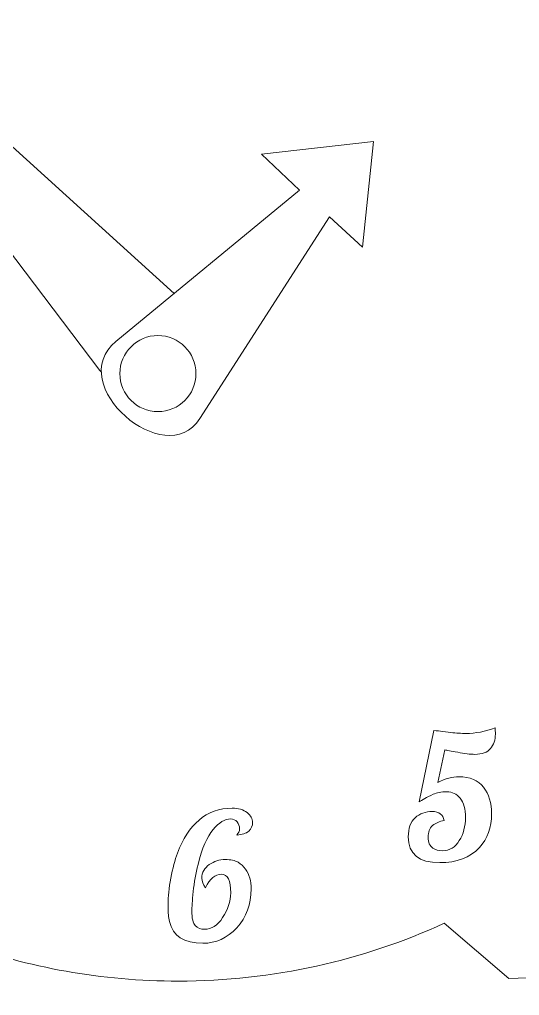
# Model space of a CAD drawing. Header units: centimetres. Extents: x -21.6 to 35.6, y -35.6 to 48.3.
# Drawn here: x -5.962 to -3.991, y 38.817 to 42.664 of the extents above; entities that cross this region are included whole.
import ezdxf

# ---------------------------------------------------------------- set-up
doc = ezdxf.new("R2010")
doc.units = ezdxf.units.CM
doc.header["$MEASUREMENT"] = 0
doc.layers.add('layer 1', color=7, linetype='Continuous')

msp = doc.modelspace()

# ---------------------------------------------------------------- linework, layer by layer
at = {"layer": 'layer 1', "color": 250, "lineweight": 9}
for points, knots in [([(-4.2878, 39.10147), (-4.60634, 38.95511), (-4.9615, 38.8734), (-5.33601, 38.8734), (-5.33601, 38.8734), (-5.63822, 38.8734), (-5.92784, 38.92662), (-6.19579, 39.02407), (-6.19579, 39.02407), (-6.19579, 39.02407), (-6.44726, 38.81673), (-6.44726, 38.81673), (-6.44726, 38.81673), (-6.44726, 38.81673), (-7.10286, 38.85142), (-7.10286, 38.85142), (-7.10286, 38.85142), (-7.10286, 38.85142), (-6.80204, 39.3451), (-6.80204, 39.3451), (-6.80204, 39.3451), (-7.42102, 39.79171), (-7.8231, 40.51387), (-7.8231, 41.32874), (-7.8231, 41.32874), (-7.8231, 41.88885), (-7.63312, 42.40516), (-7.31332, 42.81828), (-7.31332, 42.81828), (-7.63231, 42.7815), (-7.87423, 42.86239), (-7.90185, 43.05993), (-7.90185, 43.05993), (-7.93377, 43.2883), (-7.92235, 43.6366), (-7.70897, 43.87739), (-7.70897, 43.87739), (-7.82186, 43.88203), (-7.91201, 43.97731), (-7.91201, 44.09417), (-7.91201, 44.09417), (-7.91201, 44.21399), (-7.81724, 44.31113), (-7.70034, 44.31113), (-7.70034, 44.31113), (-7.58344, 44.31113), (-7.48867, 44.21399), (-7.48867, 44.09417), (-7.48867, 44.09417), (-7.48867, 44.07607), (-7.49084, 44.05848), (-7.49491, 44.04167), (-7.49491, 44.04167), (-7.24798, 44.17081), (-6.93498, 44.206), (-6.71491, 44.13278), (-6.71491, 44.13278), (-6.6961, 44.31031), (-6.66039, 44.46021), (-6.57004, 44.52914), (-6.57004, 44.52914), (-5.9595, 44.79169), (-4.91823, 44.77276), (-4.38948, 44.55295), (-4.38948, 44.55295), (-4.29169, 44.44989), (-4.24319, 44.32769), (-4.21613, 44.19809), (-4.21613, 44.19809), (-4.00068, 44.25974), (-3.70504, 44.28857), (-3.45952, 44.14723), (-3.45952, 44.14723), (-3.47771, 44.25875), (-3.40254, 44.36624), (-3.28807, 44.38977), (-3.28807, 44.38977), (-3.17071, 44.4139), (-3.05647, 44.34064), (-3.03293, 44.22613), (-3.03293, 44.22613), (-3.00938, 44.11163), (-3.08545, 43.99924), (-3.20281, 43.97511), (-3.20281, 43.97511), (-3.22054, 43.97146), (-3.23821, 43.97004), (-3.2555, 43.97065), (-3.2555, 43.97065), (-2.98279, 43.63661), (-2.89858, 43.10232), (-3.17406, 42.934), (-3.17406, 42.934), (-3.23774, 42.89509), (-3.31188, 42.87095), (-3.39166, 42.85992), (-3.39166, 42.85992), (-3.05199, 42.4401), (-2.84892, 41.90783), (-2.84892, 41.32874), (-2.84892, 41.32874), (-2.84892, 40.58334), (-3.18539, 39.91551), (-3.71653, 39.46522), (-3.71653, 39.46522), (-3.71653, 39.46522), (-3.37747, 38.90743), (-3.37747, 38.90743), (-3.37747, 38.90743), (-3.37747, 38.90743), (-4.03358, 38.88426), (-4.03358, 38.88426), (-4.03358, 38.88426), (-4.03358, 38.88426), (-4.2878, 39.10147), (-4.2878, 39.10147)], [0, 0, 0, 0, 0.0333333, 0.0333333, 0.0333333, 0.0333333, 0.0666667, 0.0666667, 0.0666667, 0.0666667, 0.1, 0.1, 0.1, 0.1, 0.1333333, 0.1333333, 0.1333333, 0.1333333, 0.1666667, 0.1666667, 0.1666667, 0.1666667, 0.2, 0.2, 0.2, 0.2, 0.2333333, 0.2333333, 0.2333333, 0.2333333, 0.2666667, 0.2666667, 0.2666667, 0.2666667, 0.3, 0.3, 0.3, 0.3, 0.3333333, 0.3333333, 0.3333333, 0.3333333, 0.3666667, 0.3666667, 0.3666667, 0.3666667, 0.4, 0.4, 0.4, 0.4, 0.4333333, 0.4333333, 0.4333333, 0.4333333, 0.4666667, 0.4666667, 0.4666667, 0.4666667, 0.5, 0.5, 0.5, 0.5, 0.5333333, 0.5333333, 0.5333333, 0.5333333, 0.5666667, 0.5666667, 0.5666667, 0.5666667, 0.6, 0.6, 0.6, 0.6, 0.6333333, 0.6333333, 0.6333333, 0.6333333, 0.6666667, 0.6666667, 0.6666667, 0.6666667, 0.7, 0.7, 0.7, 0.7, 0.7333333, 0.7333333, 0.7333333, 0.7333333, 0.7666667, 0.7666667, 0.7666667, 0.7666667, 0.8, 0.8, 0.8, 0.8, 0.8333333, 0.8333333, 0.8333333, 0.8333333, 0.8666667, 0.8666667, 0.8666667, 0.8666667, 0.9, 0.9, 0.9, 0.9, 0.9333333, 0.9333333, 0.9333333, 0.9333333, 1, 1, 1, 1]), ([(-5.64008, 41.27548), (-5.64258, 41.277), (-5.64465, 41.27878), (-5.6462, 41.28082), (-5.6462, 41.28082), (-5.6462, 41.28082), (-6.42034, 42.30071), (-6.42034, 42.30071), (-6.42034, 42.30071), (-6.42034, 42.30071), (-6.51007, 42.20878), (-6.51007, 42.20878), (-6.51007, 42.20878), (-6.51007, 42.20878), (-6.58951, 42.5947), (-6.58951, 42.5947), (-6.58951, 42.5947), (-6.58951, 42.5947), (-6.20195, 42.52575), (-6.20195, 42.52575), (-6.20195, 42.52575), (-6.20195, 42.52575), (-6.29167, 42.4338), (-6.29167, 42.4338), (-6.29167, 42.4338), (-6.29167, 42.4338), (-5.35281, 41.5837), (-5.35281, 41.5837)], [0, 0, 0, 0, 0.125, 0.125, 0.125, 0.125, 0.25, 0.25, 0.25, 0.25, 0.375, 0.375, 0.375, 0.375, 0.5, 0.5, 0.5, 0.5, 0.625, 0.625, 0.625, 0.625, 0.75, 0.75, 0.75, 0.75, 1, 1, 1, 1]), ([(-5.582, 41.39475), (-5.582, 41.39475), (-4.85822, 41.99145), (-4.85822, 41.99145), (-4.85822, 41.99145), (-4.85822, 41.99145), (-5.00822, 42.13337), (-5.00822, 42.13337), (-5.00822, 42.13337), (-5.00822, 42.13337), (-4.56648, 42.18234), (-4.56648, 42.18234), (-4.56648, 42.18234), (-4.56648, 42.18234), (-4.60984, 41.76707), (-4.60984, 41.76707), (-4.60984, 41.76707), (-4.60984, 41.76707), (-4.7407, 41.88663), (-4.7407, 41.88663), (-4.7407, 41.88663), (-4.7407, 41.88663), (-5.25146, 41.09068), (-5.25146, 41.09068), (-5.25146, 41.09068), (-5.3866, 40.88008), (-5.78905, 41.22405), (-5.582, 41.39475)], [0, 0, 0, 0, 0.125, 0.125, 0.125, 0.125, 0.25, 0.25, 0.25, 0.25, 0.375, 0.375, 0.375, 0.375, 0.5, 0.5, 0.5, 0.5, 0.625, 0.625, 0.625, 0.625, 0.75, 0.75, 0.75, 0.75, 1, 1, 1, 1]), ([(-5.41673, 41.41812), (-5.49956, 41.41812), (-5.56671, 41.35096), (-5.56671, 41.26812), (-5.56671, 41.26812), (-5.56672, 41.18528), (-5.49956, 41.11812), (-5.41673, 41.11812), (-5.41673, 41.11812), (-5.33389, 41.11812), (-5.26674, 41.18528), (-5.26674, 41.26812), (-5.26674, 41.26812), (-5.26673, 41.35096), (-5.33389, 41.41812), (-5.41673, 41.41812)], [0, 0, 0, 0, 0.2, 0.2, 0.2, 0.2, 0.4, 0.4, 0.4, 0.4, 0.6, 0.6, 0.6, 0.6, 1, 1, 1, 1]), ([(-5.41673, 41.41812), (-5.49956, 41.41812), (-5.56671, 41.35096), (-5.56671, 41.26812), (-5.56671, 41.26812), (-5.56672, 41.18528), (-5.49956, 41.11812), (-5.41673, 41.11812), (-5.41673, 41.11812), (-5.33389, 41.11812), (-5.26674, 41.18528), (-5.26674, 41.26812), (-5.26674, 41.26812), (-5.26673, 41.35096), (-5.33389, 41.41812), (-5.41673, 41.41812)], [0, 0, 0, 0, 0.2, 0.2, 0.2, 0.2, 0.4, 0.4, 0.4, 0.4, 0.6, 0.6, 0.6, 0.6, 1, 1, 1, 1]), ([(-5.41673, 41.41812), (-5.49956, 41.41812), (-5.56671, 41.35096), (-5.56671, 41.26812), (-5.56671, 41.26812), (-5.56672, 41.18528), (-5.49956, 41.11812), (-5.41673, 41.11812), (-5.41673, 41.11812), (-5.33389, 41.11812), (-5.26674, 41.18528), (-5.26674, 41.26812), (-5.26674, 41.26812), (-5.26673, 41.35096), (-5.33389, 41.41812), (-5.41673, 41.41812)], [0, 0, 0, 0, 0.2, 0.2, 0.2, 0.2, 0.4, 0.4, 0.4, 0.4, 0.6, 0.6, 0.6, 0.6, 1, 1, 1, 1]), ([(-5.41673, 41.41812), (-5.49956, 41.41812), (-5.56671, 41.35096), (-5.56671, 41.26812), (-5.56671, 41.26812), (-5.56672, 41.18528), (-5.49956, 41.11812), (-5.41673, 41.11812), (-5.41673, 41.11812), (-5.33389, 41.11812), (-5.26674, 41.18528), (-5.26674, 41.26812), (-5.26674, 41.26812), (-5.26673, 41.35096), (-5.33389, 41.41812), (-5.41673, 41.41812)], [0, 0, 0, 0, 0.2, 0.2, 0.2, 0.2, 0.4, 0.4, 0.4, 0.4, 0.6, 0.6, 0.6, 0.6, 1, 1, 1, 1]), ([(-5.41673, 41.41812), (-5.49956, 41.41812), (-5.56671, 41.35096), (-5.56671, 41.26812), (-5.56671, 41.26812), (-5.56672, 41.18528), (-5.49956, 41.11812), (-5.41673, 41.11812), (-5.41673, 41.11812), (-5.33389, 41.11812), (-5.26674, 41.18528), (-5.26674, 41.26812), (-5.26674, 41.26812), (-5.26673, 41.35096), (-5.33389, 41.41812), (-5.41673, 41.41812)], [0, 0, 0, 0, 0.2, 0.2, 0.2, 0.2, 0.4, 0.4, 0.4, 0.4, 0.6, 0.6, 0.6, 0.6, 1, 1, 1, 1]), ([(-5.41673, 41.41812), (-5.49956, 41.41812), (-5.56671, 41.35096), (-5.56671, 41.26812), (-5.56671, 41.26812), (-5.56672, 41.18528), (-5.49956, 41.11812), (-5.41673, 41.11812), (-5.41673, 41.11812), (-5.33389, 41.11812), (-5.26674, 41.18528), (-5.26674, 41.26812), (-5.26674, 41.26812), (-5.26673, 41.35096), (-5.33389, 41.41812), (-5.41673, 41.41812)], [0, 0, 0, 0, 0.2, 0.2, 0.2, 0.2, 0.4, 0.4, 0.4, 0.4, 0.6, 0.6, 0.6, 0.6, 1, 1, 1, 1]), ([(-5.41673, 41.41812), (-5.49956, 41.41812), (-5.56671, 41.35096), (-5.56671, 41.26812), (-5.56671, 41.26812), (-5.56672, 41.18528), (-5.49956, 41.11812), (-5.41673, 41.11812), (-5.41673, 41.11812), (-5.33389, 41.11812), (-5.26674, 41.18528), (-5.26674, 41.26812), (-5.26674, 41.26812), (-5.26673, 41.35096), (-5.33389, 41.41812), (-5.41673, 41.41812)], [0, 0, 0, 0, 0.2, 0.2, 0.2, 0.2, 0.4, 0.4, 0.4, 0.4, 0.6, 0.6, 0.6, 0.6, 1, 1, 1, 1]), ([(-5.41673, 41.41812), (-5.49956, 41.41812), (-5.56671, 41.35096), (-5.56671, 41.26812), (-5.56671, 41.26812), (-5.56672, 41.18528), (-5.49956, 41.11812), (-5.41673, 41.11812), (-5.41673, 41.11812), (-5.33389, 41.11812), (-5.26674, 41.18528), (-5.26674, 41.26812), (-5.26674, 41.26812), (-5.26673, 41.35096), (-5.33389, 41.41812), (-5.41673, 41.41812)], [0, 0, 0, 0, 0.2, 0.2, 0.2, 0.2, 0.4, 0.4, 0.4, 0.4, 0.6, 0.6, 0.6, 0.6, 1, 1, 1, 1]), ([(-5.41673, 41.41812), (-5.49956, 41.41812), (-5.56671, 41.35096), (-5.56671, 41.26812), (-5.56671, 41.26812), (-5.56672, 41.18528), (-5.49956, 41.11812), (-5.41673, 41.11812), (-5.41673, 41.11812), (-5.33389, 41.11812), (-5.26674, 41.18528), (-5.26674, 41.26812), (-5.26674, 41.26812), (-5.26673, 41.35096), (-5.33389, 41.41812), (-5.41673, 41.41812)], [0, 0, 0, 0, 0.2, 0.2, 0.2, 0.2, 0.4, 0.4, 0.4, 0.4, 0.6, 0.6, 0.6, 0.6, 1, 1, 1, 1]), ([(-5.41673, 41.41812), (-5.49956, 41.41812), (-5.56671, 41.35096), (-5.56671, 41.26812), (-5.56671, 41.26812), (-5.56672, 41.18528), (-5.49956, 41.11812), (-5.41673, 41.11812), (-5.41673, 41.11812), (-5.33389, 41.11812), (-5.26674, 41.18528), (-5.26674, 41.26812), (-5.26674, 41.26812), (-5.26673, 41.35096), (-5.33389, 41.41812), (-5.41673, 41.41812)], [0, 0, 0, 0, 0.2, 0.2, 0.2, 0.2, 0.4, 0.4, 0.4, 0.4, 0.6, 0.6, 0.6, 0.6, 1, 1, 1, 1]), ([(-5.41673, 41.41812), (-5.49956, 41.41812), (-5.56671, 41.35096), (-5.56671, 41.26812), (-5.56671, 41.26812), (-5.56672, 41.18528), (-5.49956, 41.11812), (-5.41673, 41.11812), (-5.41673, 41.11812), (-5.33389, 41.11812), (-5.26674, 41.18528), (-5.26674, 41.26812), (-5.26674, 41.26812), (-5.26673, 41.35096), (-5.33389, 41.41812), (-5.41673, 41.41812)], [0, 0, 0, 0, 0.2, 0.2, 0.2, 0.2, 0.4, 0.4, 0.4, 0.4, 0.6, 0.6, 0.6, 0.6, 1, 1, 1, 1]), ([(-5.41673, 41.41812), (-5.49956, 41.41812), (-5.56671, 41.35096), (-5.56671, 41.26812), (-5.56671, 41.26812), (-5.56672, 41.18528), (-5.49956, 41.11812), (-5.41673, 41.11812), (-5.41673, 41.11812), (-5.33389, 41.11812), (-5.26674, 41.18528), (-5.26674, 41.26812), (-5.26674, 41.26812), (-5.26673, 41.35096), (-5.33389, 41.41812), (-5.41673, 41.41812)], [0, 0, 0, 0, 0.2, 0.2, 0.2, 0.2, 0.4, 0.4, 0.4, 0.4, 0.6, 0.6, 0.6, 0.6, 1, 1, 1, 1]), ([(-5.41673, 41.41812), (-5.49956, 41.41812), (-5.56671, 41.35096), (-5.56671, 41.26812), (-5.56671, 41.26812), (-5.56672, 41.18528), (-5.49956, 41.11812), (-5.41673, 41.11812), (-5.41673, 41.11812), (-5.33389, 41.11812), (-5.26674, 41.18528), (-5.26674, 41.26812), (-5.26674, 41.26812), (-5.26673, 41.35096), (-5.33389, 41.41812), (-5.41673, 41.41812)], [0, 0, 0, 0, 0.2, 0.2, 0.2, 0.2, 0.4, 0.4, 0.4, 0.4, 0.6, 0.6, 0.6, 0.6, 1, 1, 1, 1]), ([(-5.41673, 41.41812), (-5.49956, 41.41812), (-5.56671, 41.35096), (-5.56671, 41.26812), (-5.56671, 41.26812), (-5.56672, 41.18528), (-5.49956, 41.11812), (-5.41673, 41.11812), (-5.41673, 41.11812), (-5.33389, 41.11812), (-5.26674, 41.18528), (-5.26674, 41.26812), (-5.26674, 41.26812), (-5.26673, 41.35096), (-5.33389, 41.41812), (-5.41673, 41.41812)], [0, 0, 0, 0, 0.2, 0.2, 0.2, 0.2, 0.4, 0.4, 0.4, 0.4, 0.6, 0.6, 0.6, 0.6, 1, 1, 1, 1]), ([(-5.41673, 41.41812), (-5.49956, 41.41812), (-5.56671, 41.35096), (-5.56671, 41.26812), (-5.56671, 41.26812), (-5.56672, 41.18528), (-5.49956, 41.11812), (-5.41673, 41.11812), (-5.41673, 41.11812), (-5.33389, 41.11812), (-5.26674, 41.18528), (-5.26674, 41.26812), (-5.26674, 41.26812), (-5.26673, 41.35096), (-5.33389, 41.41812), (-5.41673, 41.41812)], [0, 0, 0, 0, 0.2, 0.2, 0.2, 0.2, 0.4, 0.4, 0.4, 0.4, 0.6, 0.6, 0.6, 0.6, 1, 1, 1, 1]), ([(-5.41673, 41.41812), (-5.49956, 41.41812), (-5.56671, 41.35096), (-5.56671, 41.26812), (-5.56671, 41.26812), (-5.56672, 41.18528), (-5.49956, 41.11812), (-5.41673, 41.11812), (-5.41673, 41.11812), (-5.33389, 41.11812), (-5.26674, 41.18528), (-5.26674, 41.26812), (-5.26674, 41.26812), (-5.26673, 41.35096), (-5.33389, 41.41812), (-5.41673, 41.41812)], [0, 0, 0, 0, 0.2, 0.2, 0.2, 0.2, 0.4, 0.4, 0.4, 0.4, 0.6, 0.6, 0.6, 0.6, 1, 1, 1, 1]), ([(-5.41673, 41.41812), (-5.49956, 41.41812), (-5.56671, 41.35096), (-5.56671, 41.26812), (-5.56671, 41.26812), (-5.56672, 41.18528), (-5.49956, 41.11812), (-5.41673, 41.11812), (-5.41673, 41.11812), (-5.33389, 41.11812), (-5.26674, 41.18528), (-5.26674, 41.26812), (-5.26674, 41.26812), (-5.26673, 41.35096), (-5.33389, 41.41812), (-5.41673, 41.41812)], [0, 0, 0, 0, 0.2, 0.2, 0.2, 0.2, 0.4, 0.4, 0.4, 0.4, 0.6, 0.6, 0.6, 0.6, 1, 1, 1, 1]), ([(-5.41673, 41.41812), (-5.49956, 41.41812), (-5.56671, 41.35096), (-5.56671, 41.26812), (-5.56671, 41.26812), (-5.56672, 41.18528), (-5.49956, 41.11812), (-5.41673, 41.11812), (-5.41673, 41.11812), (-5.33389, 41.11812), (-5.26674, 41.18528), (-5.26674, 41.26812), (-5.26674, 41.26812), (-5.26673, 41.35096), (-5.33389, 41.41812), (-5.41673, 41.41812)], [0, 0, 0, 0, 0.2, 0.2, 0.2, 0.2, 0.4, 0.4, 0.4, 0.4, 0.6, 0.6, 0.6, 0.6, 1, 1, 1, 1]), ([(-5.41673, 41.41812), (-5.49956, 41.41812), (-5.56671, 41.35096), (-5.56671, 41.26812), (-5.56671, 41.26812), (-5.56672, 41.18528), (-5.49956, 41.11812), (-5.41673, 41.11812), (-5.41673, 41.11812), (-5.33389, 41.11812), (-5.26674, 41.18528), (-5.26674, 41.26812), (-5.26674, 41.26812), (-5.26673, 41.35096), (-5.33389, 41.41812), (-5.41673, 41.41812)], [0, 0, 0, 0, 0.2, 0.2, 0.2, 0.2, 0.4, 0.4, 0.4, 0.4, 0.6, 0.6, 0.6, 0.6, 1, 1, 1, 1]), ([(-5.41673, 41.41812), (-5.49956, 41.41812), (-5.56671, 41.35096), (-5.56671, 41.26812), (-5.56671, 41.26812), (-5.56672, 41.18528), (-5.49956, 41.11812), (-5.41673, 41.11812), (-5.41673, 41.11812), (-5.33389, 41.11812), (-5.26674, 41.18528), (-5.26674, 41.26812), (-5.26674, 41.26812), (-5.26673, 41.35096), (-5.33389, 41.41812), (-5.41673, 41.41812)], [0, 0, 0, 0, 0.2, 0.2, 0.2, 0.2, 0.4, 0.4, 0.4, 0.4, 0.6, 0.6, 0.6, 0.6, 1, 1, 1, 1]), ([(-5.41673, 41.41812), (-5.49956, 41.41812), (-5.56671, 41.35096), (-5.56671, 41.26812), (-5.56671, 41.26812), (-5.56672, 41.18528), (-5.49956, 41.11812), (-5.41673, 41.11812), (-5.41673, 41.11812), (-5.33389, 41.11812), (-5.26674, 41.18528), (-5.26674, 41.26812), (-5.26674, 41.26812), (-5.26673, 41.35096), (-5.33389, 41.41812), (-5.41673, 41.41812)], [0, 0, 0, 0, 0.2, 0.2, 0.2, 0.2, 0.4, 0.4, 0.4, 0.4, 0.6, 0.6, 0.6, 0.6, 1, 1, 1, 1]), ([(-4.30552, 39.34033), (-4.3883, 39.34033), (-4.42958, 39.3742), (-4.42958, 39.44193), (-4.42958, 39.44193), (-4.42958, 39.47568), (-4.42052, 39.50073), (-4.40241, 39.51719), (-4.40241, 39.51719), (-4.38419, 39.53365), (-4.36185, 39.54188), (-4.33503, 39.54188), (-4.33503, 39.54188), (-4.30822, 39.54188), (-4.29258, 39.52989), (-4.288, 39.50602), (-4.288, 39.50602), (-4.30634, 39.50343), (-4.32151, 39.49696), (-4.33351, 39.48638), (-4.33351, 39.48638), (-4.34538, 39.4758), (-4.35138, 39.46051), (-4.35138, 39.4404), (-4.35138, 39.4404), (-4.35138, 39.42029), (-4.34491, 39.40595), (-4.33209, 39.39748), (-4.33209, 39.39748), (-4.32245, 39.39078), (-4.30999, 39.38748), (-4.29458, 39.38748), (-4.29458, 39.38748), (-4.26648, 39.38748), (-4.24437, 39.40066), (-4.22826, 39.42711), (-4.22826, 39.42711), (-4.21203, 39.45357), (-4.20392, 39.48368), (-4.20392, 39.51754), (-4.20392, 39.51754), (-4.20392, 39.55141), (-4.21086, 39.57693), (-4.22461, 39.59398), (-4.22461, 39.59398), (-4.23837, 39.61115), (-4.25613, 39.61973), (-4.27788, 39.61973), (-4.27788, 39.61973), (-4.29952, 39.61973), (-4.31739, 39.61632), (-4.33139, 39.60974), (-4.33139, 39.60974), (-4.35738, 39.59704), (-4.37572, 39.58716), (-4.38654, 39.5801), (-4.38654, 39.5801), (-4.38654, 39.5801), (-4.32868, 39.8615), (-4.32868, 39.8615), (-4.32868, 39.8615), (-4.31622, 39.86021), (-4.30458, 39.8588), (-4.29352, 39.85739), (-4.29352, 39.85739), (-4.29352, 39.85739), (-4.26142, 39.85362), (-4.26142, 39.85362), (-4.26142, 39.85362), (-4.2399, 39.85092), (-4.22003, 39.84951), (-4.20192, 39.84951), (-4.20192, 39.84951), (-4.16417, 39.84951), (-4.12607, 39.85703), (-4.0875, 39.8722), (-4.0875, 39.8722), (-4.08656, 39.86491), (-4.08609, 39.85633), (-4.08609, 39.84669), (-4.08609, 39.84669), (-4.08609, 39.82423), (-4.09244, 39.80529), (-4.10526, 39.79001), (-4.10526, 39.79001), (-4.11796, 39.77484), (-4.13865, 39.76719), (-4.16711, 39.76719), (-4.16711, 39.76719), (-4.18546, 39.76719), (-4.20792, 39.7699), (-4.23461, 39.77519), (-4.23461, 39.77519), (-4.2613, 39.7806), (-4.278, 39.78377), (-4.28494, 39.78472), (-4.28494, 39.78472), (-4.28494, 39.78472), (-4.31316, 39.65689), (-4.31316, 39.65689), (-4.31316, 39.65689), (-4.28282, 39.67159), (-4.25519, 39.679), (-4.23014, 39.679), (-4.23014, 39.679), (-4.18628, 39.679), (-4.15371, 39.665), (-4.13266, 39.63725), (-4.13266, 39.63725), (-4.11149, 39.6095), (-4.10091, 39.57469), (-4.10091, 39.53283), (-4.10091, 39.53283), (-4.10091, 39.47909), (-4.11702, 39.43476), (-4.14912, 39.39995), (-4.14912, 39.39995), (-4.18593, 39.3602), (-4.23802, 39.34033), (-4.30552, 39.34033)], [0, 0, 0, 0, 0.0322581, 0.0322581, 0.0322581, 0.0322581, 0.0645161, 0.0645161, 0.0645161, 0.0645161, 0.0967742, 0.0967742, 0.0967742, 0.0967742, 0.1290323, 0.1290323, 0.1290323, 0.1290323, 0.1612903, 0.1612903, 0.1612903, 0.1612903, 0.1935484, 0.1935484, 0.1935484, 0.1935484, 0.2258065, 0.2258065, 0.2258065, 0.2258065, 0.2580645, 0.2580645, 0.2580645, 0.2580645, 0.2903226, 0.2903226, 0.2903226, 0.2903226, 0.3225806, 0.3225806, 0.3225806, 0.3225806, 0.3548387, 0.3548387, 0.3548387, 0.3548387, 0.3870968, 0.3870968, 0.3870968, 0.3870968, 0.4193548, 0.4193548, 0.4193548, 0.4193548, 0.4516129, 0.4516129, 0.4516129, 0.4516129, 0.483871, 0.483871, 0.483871, 0.483871, 0.516129, 0.516129, 0.516129, 0.516129, 0.5483871, 0.5483871, 0.5483871, 0.5483871, 0.5806452, 0.5806452, 0.5806452, 0.5806452, 0.6129032, 0.6129032, 0.6129032, 0.6129032, 0.6451613, 0.6451613, 0.6451613, 0.6451613, 0.6774194, 0.6774194, 0.6774194, 0.6774194, 0.7096774, 0.7096774, 0.7096774, 0.7096774, 0.7419355, 0.7419355, 0.7419355, 0.7419355, 0.7741935, 0.7741935, 0.7741935, 0.7741935, 0.8064516, 0.8064516, 0.8064516, 0.8064516, 0.8387097, 0.8387097, 0.8387097, 0.8387097, 0.8709677, 0.8709677, 0.8709677, 0.8709677, 0.9032258, 0.9032258, 0.9032258, 0.9032258, 0.9354839, 0.9354839, 0.9354839, 0.9354839, 1, 1, 1, 1]), ([(-5.22929, 39.24117), (-5.2387, 39.2547), (-5.24352, 39.26751), (-5.24352, 39.27939), (-5.24352, 39.27939), (-5.24352, 39.3015), (-5.23376, 39.31914), (-5.21412, 39.33243), (-5.21412, 39.33243), (-5.1946, 39.34583), (-5.1739, 39.35242), (-5.1518, 39.35242), (-5.1518, 39.35242), (-5.12981, 39.35242), (-5.11276, 39.34901), (-5.10064, 39.34195), (-5.10064, 39.34195), (-5.08865, 39.3349), (-5.07877, 39.32596), (-5.07125, 39.3149), (-5.07125, 39.3149), (-5.05631, 39.29374), (-5.04879, 39.26775), (-5.04879, 39.2367), (-5.04879, 39.2367), (-5.04879, 39.17579), (-5.06772, 39.12487), (-5.1057, 39.08395), (-5.1057, 39.08395), (-5.14357, 39.04291), (-5.18813, 39.02245), (-5.23929, 39.02245), (-5.23929, 39.02245), (-5.31419, 39.02245), (-5.35806, 39.05114), (-5.37087, 39.10853), (-5.37087, 39.10853), (-5.37487, 39.12534), (-5.37675, 39.1431), (-5.37675, 39.16192), (-5.37675, 39.16192), (-5.37675, 39.16192), (-5.37675, 39.17473), (-5.37675, 39.17473), (-5.37675, 39.17473), (-5.37675, 39.20613), (-5.37311, 39.24106), (-5.36582, 39.27939), (-5.36582, 39.27939), (-5.35841, 39.31773), (-5.34982, 39.35065), (-5.33995, 39.37793), (-5.33995, 39.37793), (-5.31925, 39.43356), (-5.29079, 39.47695), (-5.25446, 39.50823), (-5.25446, 39.50823), (-5.21824, 39.53939), (-5.17473, 39.55503), (-5.12428, 39.55503), (-5.12428, 39.55503), (-5.09947, 39.55503), (-5.07971, 39.54915), (-5.06513, 39.53751), (-5.06513, 39.53751), (-5.05055, 39.52575), (-5.04326, 39.51305), (-5.04326, 39.49941), (-5.04326, 39.49941), (-5.04326, 39.48577), (-5.04832, 39.47424), (-5.05843, 39.46472), (-5.05843, 39.46472), (-5.06854, 39.45531), (-5.08442, 39.45014), (-5.10605, 39.44931), (-5.10605, 39.44931), (-5.09841, 39.45637), (-5.09465, 39.46472), (-5.09465, 39.47424), (-5.09465, 39.47424), (-5.09465, 39.48377), (-5.09794, 39.49259), (-5.10464, 39.50058), (-5.10464, 39.50058), (-5.11123, 39.50858), (-5.11969, 39.5127), (-5.12981, 39.5127), (-5.12981, 39.5127), (-5.15274, 39.5127), (-5.1759, 39.4987), (-5.19931, 39.47083), (-5.19931, 39.47083), (-5.22282, 39.44285), (-5.24258, 39.39675), (-5.25857, 39.33243), (-5.25857, 39.33243), (-5.26739, 39.29821), (-5.27362, 39.26281), (-5.27739, 39.22624), (-5.27739, 39.22624), (-5.28115, 39.18955), (-5.28303, 39.16415), (-5.28303, 39.14992), (-5.28303, 39.14992), (-5.28303, 39.12099), (-5.27845, 39.10171), (-5.26927, 39.09207), (-5.26927, 39.09207), (-5.2601, 39.08242), (-5.24787, 39.0776), (-5.23247, 39.0776), (-5.23247, 39.0776), (-5.2053, 39.0776), (-5.18167, 39.09289), (-5.16144, 39.1237), (-5.16144, 39.1237), (-5.14039, 39.15498), (-5.12981, 39.18732), (-5.12981, 39.22083), (-5.12981, 39.22083), (-5.12981, 39.26998), (-5.14204, 39.29456), (-5.16661, 39.29456), (-5.16661, 39.29456), (-5.19119, 39.29456), (-5.21212, 39.2768), (-5.22929, 39.24117)], [0, 0, 0, 0, 0.030303, 0.030303, 0.030303, 0.030303, 0.0606061, 0.0606061, 0.0606061, 0.0606061, 0.0909091, 0.0909091, 0.0909091, 0.0909091, 0.1212121, 0.1212121, 0.1212121, 0.1212121, 0.1515152, 0.1515152, 0.1515152, 0.1515152, 0.1818182, 0.1818182, 0.1818182, 0.1818182, 0.2121212, 0.2121212, 0.2121212, 0.2121212, 0.2424242, 0.2424242, 0.2424242, 0.2424242, 0.2727273, 0.2727273, 0.2727273, 0.2727273, 0.3030303, 0.3030303, 0.3030303, 0.3030303, 0.3333333, 0.3333333, 0.3333333, 0.3333333, 0.3636364, 0.3636364, 0.3636364, 0.3636364, 0.3939394, 0.3939394, 0.3939394, 0.3939394, 0.4242424, 0.4242424, 0.4242424, 0.4242424, 0.4545455, 0.4545455, 0.4545455, 0.4545455, 0.4848485, 0.4848485, 0.4848485, 0.4848485, 0.5151515, 0.5151515, 0.5151515, 0.5151515, 0.5454545, 0.5454545, 0.5454545, 0.5454545, 0.5757576, 0.5757576, 0.5757576, 0.5757576, 0.6060606, 0.6060606, 0.6060606, 0.6060606, 0.6363636, 0.6363636, 0.6363636, 0.6363636, 0.6666667, 0.6666667, 0.6666667, 0.6666667, 0.6969697, 0.6969697, 0.6969697, 0.6969697, 0.7272727, 0.7272727, 0.7272727, 0.7272727, 0.7575758, 0.7575758, 0.7575758, 0.7575758, 0.7878788, 0.7878788, 0.7878788, 0.7878788, 0.8181818, 0.8181818, 0.8181818, 0.8181818, 0.8484848, 0.8484848, 0.8484848, 0.8484848, 0.8787879, 0.8787879, 0.8787879, 0.8787879, 0.9090909, 0.9090909, 0.9090909, 0.9090909, 0.9393939, 0.9393939, 0.9393939, 0.9393939, 1, 1, 1, 1])]:
    msp.add_open_spline(points, degree=3, knots=knots, dxfattribs=at)
for points in [[(-5.41673, 41.41812), (-5.41673, 41.41812), (-5.41673, 41.41812), (-5.41673, 41.41812)], [(-5.41673, 41.41812), (-5.41673, 41.41812), (-5.41673, 41.41812), (-5.41673, 41.41812)], [(-5.56671, 41.26812), (-5.56671, 41.26812), (-5.56671, 41.26812), (-5.56671, 41.26812)], [(-5.26674, 41.26812), (-5.26674, 41.26812), (-5.26674, 41.26812), (-5.26674, 41.26812)], [(-5.41673, 41.11812), (-5.41673, 41.11812), (-5.41673, 41.11812), (-5.41673, 41.11812)]]:
    msp.add_open_spline(points, degree=3, dxfattribs=at)

doc.saveas('drawing.dxf')
